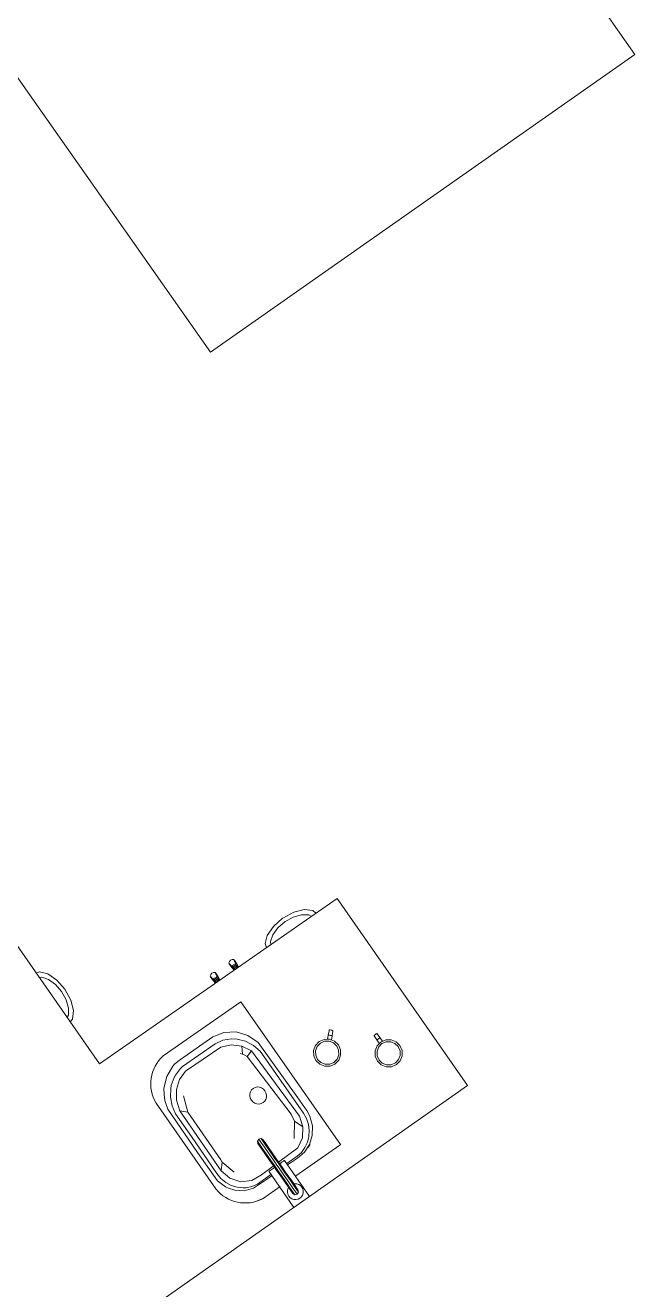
# Model space of a CAD drawing. Header units: metres. Extents: x -71 to 881, y -503 to 661.
# Drawn here: x 173.582 to 175.219, y 478.135 to 481.532 of the extents above; entities that cross this region are included whole.
import ezdxf

# ---------------------------------------------------------------- set-up
doc = ezdxf.new("R2010")
doc.units = ezdxf.units.M
doc.layers.add('07. Mobiliário', color=51, linetype='Continuous', lineweight=5)

msp = doc.modelspace()

# ---------------------------------------------------------------- linework, layer by layer
at = {"layer": '07. Mobiliário'}
for p, q in [((174.3317, 479.1566), (174.3034, 479.1495)), ((174.3544, 479.1539), (174.3317, 479.1566)), ((174.2735, 479.1331), (174.2487, 479.1113)), ((174.2799, 479.1239), (174.2608, 479.1075)), ((174.2804, 479.1242), (174.2617, 479.1081)), ((174.2744, 479.1337), (174.274, 479.1334)), ((174.3034, 479.1495), (174.2744, 479.1337)), ((174.302, 479.1362), (174.2799, 479.1239)), ((174.3241, 479.1426), (174.302, 479.1362)), ((174.3435, 479.1423), (174.3241, 479.1426)), ((174.3505, 479.1385), (174.3435, 479.1423)), ((174.3625, 479.1469), (174.3544, 479.1539)), ((174.2322, 479.0873), (174.2268, 479.065)), ((174.2487, 479.1113), (174.2322, 479.0873)), ((174.2471, 479.0889), (174.2407, 479.0707)), ((174.2608, 479.1075), (174.2471, 479.0889)), ((174.2268, 479.065), (174.2306, 479.055)), ((174.2407, 479.0707), (174.2418, 479.0628)), ((174.1305, 479.0171), (174.1338, 479.0203)), ((174.1338, 479.0203), (174.138, 479.0223)), ((174.138, 479.0223), (174.142, 479.0226)), ((174.142, 479.0226), (174.1446, 479.021)), ((174.1487, 479.0114), (174.1437, 479.0197)), ((174.1446, 479.021), (174.1461, 479.0183)), ((174.1461, 479.0183), (174.1506, 479.0106)), ((173.6208, 478.9891), (173.6107, 478.9854)), ((173.643, 478.9837), (173.6208, 478.9891)), ((174.0804, 478.9822), (174.0837, 478.9854)), ((174.0837, 478.9854), (174.0879, 478.9874)), ((174.0879, 478.9874), (174.0919, 478.9877)), ((174.0919, 478.9877), (174.0945, 478.9861)), ((174.0986, 478.9765), (174.0936, 478.9847)), ((174.0945, 478.9861), (174.096, 478.9834)), ((174.1289, 479.0134), (174.1305, 479.0171)), ((174.1295, 479.0104), (174.1289, 479.0134)), ((174.1314, 479.008), (174.1295, 479.0104)), ((174.137, 479.0033), (174.131, 479.0108)), ((174.1371, 479.0012), (174.1314, 479.008)), ((174.1387, 479.0061), (174.137, 479.0033)), ((174.1371, 479.0012), (174.137, 479.0033)), ((174.137, 479.0033), (174.144, 478.9947)), ((174.1431, 478.9941), (174.1371, 479.0012)), ((174.1462, 478.9962), (174.1387, 479.0061)), ((174.1418, 479.0088), (174.1492, 478.9983)), ((174.1455, 479.0108), (174.1487, 479.0114)), ((174.1521, 479.0003), (174.1455, 479.0108)), ((174.1487, 479.0114), (174.1543, 479.0019)), ((174.1506, 479.0106), (174.1487, 479.0114)), ((174.1506, 479.0106), (174.1552, 479.0025)), ((173.6264, 478.9753), (173.6185, 478.9742)), ((173.6447, 478.9689), (173.6264, 478.9753)), ((173.6671, 478.9673), (173.643, 478.9837)), ((173.6632, 478.9552), (173.6447, 478.9689)), ((173.6796, 478.936), (173.6632, 478.9552)), ((173.6888, 478.9424), (173.6671, 478.9673)), ((174.0788, 478.9785), (174.0804, 478.9822)), ((174.0794, 478.9755), (174.0788, 478.9785)), ((174.0813, 478.9731), (174.0794, 478.9755)), ((174.0869, 478.9684), (174.0809, 478.9759)), ((174.087, 478.9663), (174.0813, 478.9731)), ((174.0886, 478.9711), (174.0869, 478.9684)), ((174.087, 478.9663), (174.0869, 478.9684)), ((174.0869, 478.9684), (174.0939, 478.9598)), ((174.093, 478.9592), (174.087, 478.9663)), ((174.0961, 478.9613), (174.0886, 478.9711)), ((174.0917, 478.9739), (174.0991, 478.9634)), ((174.0954, 478.9758), (174.0986, 478.9765)), ((174.102, 478.9654), (174.0954, 478.9758)), ((174.096, 478.9834), (174.1005, 478.9757)), ((174.0986, 478.9765), (174.1042, 478.967)), ((174.1005, 478.9757), (174.0986, 478.9765)), ((174.1005, 478.9757), (174.1051, 478.9676)), ((173.6919, 478.914), (173.6796, 478.936)), ((173.7046, 478.9134), (173.6888, 478.9424)), ((173.6983, 478.8919), (173.6919, 478.914)), ((173.698, 478.8725), (173.6983, 478.8919)), ((173.7117, 478.8851), (173.7046, 478.9134)), ((173.709, 478.8624), (173.7117, 478.8851)), ((174.1613, 478.9088), (173.9526, 478.7634)), ((174.1613, 478.9088), (174.4287, 478.525)), ((173.6942, 478.8655), (173.698, 478.8725)), ((173.709, 478.8624), (173.702, 478.8543)), ((174.0861, 478.8147), (173.9988, 478.7539)), ((174.116, 478.8266), (174.0861, 478.8147)), ((174.1486, 478.8279), (174.116, 478.8266)), ((174.1804, 478.8185), (174.1486, 478.8279)), ((174.2082, 478.7994), (174.1804, 478.8185)), ((174.3961, 478.8196), (174.395, 478.8131)), ((174.3973, 478.826), (174.3961, 478.8196)), ((174.3961, 478.8196), (174.3968, 478.8194)), ((174.3987, 478.8191), (174.3968, 478.8194)), ((174.3981, 478.8308), (174.3973, 478.826)), ((174.3984, 478.8325), (174.3981, 478.8308)), ((174.3992, 478.833), (174.3984, 478.8325)), ((174.4013, 478.8186), (174.3987, 478.8191)), ((174.4012, 478.8332), (174.3992, 478.833)), ((174.4038, 478.8329), (174.4012, 478.8332)), ((174.4039, 478.8182), (174.4013, 478.8186)), ((174.4064, 478.8323), (174.4038, 478.8329)), ((174.4058, 478.8178), (174.4039, 478.8182)), ((174.4065, 478.8177), (174.4053, 478.8112)), ((174.4065, 478.8177), (174.4058, 478.8178)), ((174.4082, 478.8314), (174.4064, 478.8323)), ((174.4076, 478.8242), (174.4065, 478.8177)), ((174.4076, 478.8242), (174.4085, 478.8289)), ((174.4088, 478.8307), (174.4082, 478.8314)), ((174.4085, 478.8289), (174.4088, 478.8307)), ((174.5191, 478.8171), (174.5193, 478.818)), ((174.5229, 478.8117), (174.5191, 478.8171)), ((174.5193, 478.818), (174.5206, 478.8195)), ((174.5206, 478.8195), (174.5227, 478.8211)), ((174.5227, 478.8211), (174.5249, 478.8225)), ((174.5249, 478.8225), (174.5268, 478.8232)), ((174.5268, 478.8232), (174.5278, 478.8231)), ((174.5278, 478.8231), (174.542, 478.8027)), ((174.0924, 478.796), (174.0048, 478.735)), ((174.1075, 478.7873), (174.0129, 478.7226)), ((174.1131, 478.8053), (174.0924, 478.796)), ((174.1351, 478.7932), (174.1075, 478.7873)), ((174.1358, 478.8091), (174.1131, 478.8053)), ((174.1636, 478.7896), (174.1351, 478.7932)), ((174.1512, 478.8084), (174.1358, 478.8091)), ((174.1739, 478.8027), (174.1512, 478.8084)), ((174.1636, 478.7896), (174.1661, 478.7679)), ((174.19, 478.777), (174.1636, 478.7896)), ((174.1949, 478.7916), (174.1739, 478.8027)), ((174.213, 478.7759), (174.1949, 478.7916)), ((174.3143, 478.651), (174.2082, 478.7994)), ((174.3621, 478.7917), (174.3568, 478.7783)), ((174.3665, 478.7889), (174.362, 478.7774)), ((174.372, 478.8021), (174.3621, 478.7917)), ((174.3751, 478.7977), (174.3665, 478.7889)), ((174.3852, 478.8078), (174.372, 478.8021)), ((174.3863, 478.8027), (174.3751, 478.7977)), ((174.3996, 478.8081), (174.3852, 478.8078)), ((174.3987, 478.8029), (174.3863, 478.8027)), ((174.3941, 478.8084), (174.394, 478.808)), ((174.394, 478.808), (174.3941, 478.808)), ((174.395, 478.8131), (174.3941, 478.8084)), ((174.3967, 478.808), (174.3949, 478.808)), ((174.3981, 478.8081), (174.3967, 478.808)), ((174.4101, 478.7984), (174.3987, 478.8029)), ((174.413, 478.8029), (174.3996, 478.8081)), ((174.4037, 478.8065), (174.4025, 478.807)), ((174.4041, 478.8063), (174.4037, 478.8065)), ((174.4053, 478.8112), (174.4044, 478.8062)), ((174.419, 478.7899), (174.4101, 478.7984)), ((174.4233, 478.7929), (174.413, 478.8029)), ((174.4239, 478.7786), (174.419, 478.7899)), ((174.4291, 478.7797), (174.4233, 478.7929)), ((174.5272, 478.7902), (174.522, 478.7769)), ((174.5229, 478.8117), (174.5266, 478.8063)), ((174.5266, 478.8063), (174.5272, 478.8067)), ((174.5304, 478.8009), (174.5266, 478.8063)), ((174.5347, 478.8119), (174.5272, 478.8067)), ((174.5372, 478.8006), (174.5272, 478.7902)), ((174.5317, 478.7874), (174.5272, 478.7759)), ((174.5334, 478.7966), (174.5304, 478.8009)), ((174.5402, 478.7963), (174.5317, 478.7874)), ((174.5336, 478.7969), (174.5334, 478.7966)), ((174.5352, 478.7985), (174.5336, 478.7969)), ((174.5336, 478.7969), (174.5339, 478.7971)), ((174.5361, 478.7995), (174.5339, 478.7971)), ((174.5353, 478.8123), (174.5347, 478.8119)), ((174.5504, 478.8063), (174.5372, 478.8006)), ((174.5372, 478.8006), (174.5395, 478.8016)), ((174.5395, 478.8016), (174.5408, 478.8022)), ((174.5515, 478.8012), (174.5402, 478.7963)), ((174.5417, 478.8025), (174.5416, 478.8025)), ((174.5417, 478.8026), (174.5417, 478.8025)), ((174.5647, 478.8066), (174.5504, 478.8063)), ((174.5638, 478.8014), (174.5515, 478.8012)), ((174.5753, 478.797), (174.5638, 478.8014)), ((174.5781, 478.8014), (174.5647, 478.8066)), ((174.5842, 478.7884), (174.5753, 478.797)), ((174.5885, 478.7914), (174.5781, 478.8014)), ((174.5891, 478.7771), (174.5842, 478.7884)), ((174.5942, 478.7782), (174.5885, 478.7914)), ((173.9526, 478.7634), (173.947, 478.7583)), ((173.9988, 478.7539), (173.9837, 478.7419)), ((174.1661, 478.7679), (174.1599, 478.77)), ((174.1661, 478.7679), (174.1722, 478.7653)), ((174.1722, 478.7653), (174.1781, 478.7622)), ((174.1781, 478.7622), (174.19, 478.777)), ((174.2963, 478.6067), (174.1781, 478.7622)), ((174.3189, 478.6017), (174.19, 478.777)), ((174.2181, 478.7697), (174.213, 478.7759)), ((174.3298, 478.6096), (174.2181, 478.7697)), ((174.3568, 478.7783), (174.3571, 478.764)), ((174.3571, 478.764), (174.3629, 478.7508)), ((174.362, 478.7774), (174.3623, 478.7651)), ((174.3623, 478.7651), (174.3672, 478.7538)), ((174.3629, 478.7508), (174.3732, 478.7408)), ((174.3672, 478.7538), (174.3761, 478.7453)), ((174.4111, 478.7459), (174.4197, 478.7548)), ((174.4142, 478.7416), (174.4241, 478.752)), ((174.4197, 478.7548), (174.4242, 478.7663)), ((174.4242, 478.7663), (174.4239, 478.7786)), ((174.4241, 478.752), (174.4294, 478.7654)), ((174.4294, 478.7654), (174.4291, 478.7797)), ((174.522, 478.7769), (174.5223, 478.7625)), ((174.5223, 478.7625), (174.528, 478.7493)), ((174.5272, 478.7759), (174.5274, 478.7636)), ((174.5274, 478.7636), (174.5324, 478.7523)), ((174.528, 478.7493), (174.5384, 478.7394)), ((174.5324, 478.7523), (174.5412, 478.7438)), ((174.5763, 478.7445), (174.5848, 478.7533)), ((174.5793, 478.7401), (174.5893, 478.7505)), ((174.5848, 478.7533), (174.5893, 478.7648)), ((174.5893, 478.7648), (174.5891, 478.7771)), ((174.5893, 478.7505), (174.5945, 478.7639)), ((174.5945, 478.7639), (174.5942, 478.7782)), ((173.9784, 478.7359), (173.9621, 478.7083)), ((173.9837, 478.7419), (173.9784, 478.7359)), ((173.9993, 478.7298), (173.9857, 478.7119)), ((174.0129, 478.7226), (173.9969, 478.6998)), ((174.0048, 478.735), (173.9993, 478.7298)), ((174.3732, 478.7408), (174.3866, 478.7356)), ((174.3761, 478.7453), (174.3875, 478.7408)), ((174.3866, 478.7356), (174.401, 478.7359)), ((174.3875, 478.7408), (174.3999, 478.741)), ((174.3999, 478.741), (174.4111, 478.7459)), ((174.401, 478.7359), (174.4142, 478.7416)), ((174.5384, 478.7394), (174.5518, 478.7341)), ((174.5412, 478.7438), (174.5527, 478.7393)), ((174.5518, 478.7341), (174.5661, 478.7344)), ((174.5527, 478.7393), (174.565, 478.7395)), ((174.565, 478.7395), (174.5763, 478.7445)), ((174.5661, 478.7344), (174.5793, 478.7401)), ((173.9621, 478.7083), (173.9549, 478.6766)), ((173.9745, 478.6836), (173.9731, 478.6761)), ((173.9765, 478.691), (173.9745, 478.6836)), ((173.9791, 478.6982), (173.9765, 478.691)), ((173.9821, 478.7052), (173.9791, 478.6982)), ((173.9857, 478.7119), (173.9821, 478.7052)), ((173.9969, 478.6998), (173.9886, 478.6728)), ((174.1995, 478.6788), (174.1943, 478.6762)), ((174.2052, 478.68), (174.1995, 478.6788)), ((174.2111, 478.6795), (174.2052, 478.68)), ((174.2167, 478.6776), (174.2111, 478.6795)), ((173.9549, 478.6766), (173.955, 478.6601)), ((173.955, 478.6601), (173.9559, 478.6518)), ((173.9559, 478.6518), (173.9574, 478.6436)), ((173.9731, 478.6761), (173.9723, 478.6528)), ((173.9723, 478.6528), (173.9766, 478.6297)), ((173.9886, 478.6728), (173.9886, 478.6441)), ((174.0186, 478.6118), (174.007, 478.6559)), ((174.1854, 478.6617), (174.1853, 478.6557)), ((174.1853, 478.6557), (174.1867, 478.6498)), ((174.1871, 478.6673), (174.1854, 478.6617)), ((174.1867, 478.6498), (174.1896, 478.6444)), ((174.1901, 478.6723), (174.1871, 478.6673)), ((174.1943, 478.6762), (174.1901, 478.6723)), ((174.2218, 478.6742), (174.2167, 478.6776)), ((174.2258, 478.6696), (174.2218, 478.6742)), ((174.2253, 478.6417), (174.2284, 478.6467)), ((174.2287, 478.6642), (174.2258, 478.6696)), ((174.2284, 478.6467), (174.23, 478.6524)), ((174.2301, 478.6583), (174.2287, 478.6642)), ((174.23, 478.6524), (174.2301, 478.6583)), ((174.3332, 478.6238), (174.3143, 478.651)), ((173.9337, 478.6362), (174.0941, 478.4059)), ((173.9574, 478.6436), (173.9595, 478.6355)), ((173.9595, 478.6355), (173.9655, 478.6199)), ((173.9655, 478.6199), (174.045, 478.5037)), ((173.9766, 478.6297), (173.9859, 478.6079)), ((173.9886, 478.6441), (173.997, 478.6162)), ((173.997, 478.6162), (174.1081, 478.4545)), ((173.997, 478.6162), (174.0186, 478.6118)), ((174.0186, 478.6118), (174.1078, 478.4838)), ((174.1896, 478.6444), (174.1937, 478.6398)), ((174.1937, 478.6398), (174.1987, 478.6365)), ((174.1987, 478.6365), (174.2044, 478.6345)), ((174.2044, 478.6345), (174.2102, 478.6341)), ((174.2102, 478.6341), (174.216, 478.6352)), ((174.216, 478.6352), (174.2211, 478.6378)), ((174.2211, 478.6378), (174.2253, 478.6417)), ((174.3384, 478.6166), (174.3332, 478.6238)), ((174.3466, 478.6011), (174.3384, 478.6166)), ((173.9859, 478.6079), (174.0285, 478.5467)), ((174.3052, 478.588), (174.2963, 478.6067)), ((174.3052, 478.588), (174.3048, 478.5414)), ((174.3281, 478.5727), (174.3052, 478.588)), ((174.3189, 478.6017), (174.3281, 478.5727)), ((174.3376, 478.595), (174.3298, 478.6096)), ((174.3426, 478.5793), (174.3376, 478.595)), ((174.3447, 478.563), (174.3426, 478.5793)), ((174.3535, 478.5759), (174.3466, 478.6011)), ((174.0285, 478.5467), (174.0971, 478.4473)), ((174.3265, 478.5429), (174.3142, 478.5163)), ((174.3281, 478.5727), (174.3265, 478.5429)), ((174.34, 478.5314), (174.3439, 478.5469)), ((174.3439, 478.5469), (174.3447, 478.563)), ((174.346, 478.5257), (174.3533, 478.55)), ((174.3533, 478.55), (174.3535, 478.5759)), ((174.2093, 478.5398), (174.2057, 478.5343)), ((174.2057, 478.5343), (174.2072, 478.5279)), ((174.2057, 478.5343), (174.2133, 478.5235)), ((174.2072, 478.5279), (174.2193, 478.5104)), ((174.2157, 478.5412), (174.2093, 478.5398)), ((174.2093, 478.5398), (174.217, 478.5287)), ((174.2133, 478.5235), (174.2188, 478.5155)), ((174.2157, 478.5412), (174.2212, 478.5377)), ((174.2232, 478.5305), (174.2157, 478.5412)), ((174.217, 478.5287), (174.2228, 478.5205)), ((174.2188, 478.5155), (174.2336, 478.4944)), ((174.2193, 478.5104), (174.2257, 478.5013)), ((174.2212, 478.5377), (174.2282, 478.5277)), ((174.2228, 478.5205), (174.2379, 478.4988)), ((174.2288, 478.5225), (174.2232, 478.5305)), ((174.2282, 478.5277), (174.2334, 478.5202)), ((174.2435, 478.5013), (174.2288, 478.5225)), ((174.2334, 478.5202), (174.2471, 478.5006)), ((174.3142, 478.5163), (174.2628, 478.478)), ((174.4273, 478.524), (174.309, 478.4416)), ((174.3241, 478.5042), (174.3333, 478.5169)), ((174.3323, 478.5047), (174.346, 478.5257)), ((174.3333, 478.5169), (174.34, 478.5314)), ((174.3392, 478.5152), (174.342, 478.5185)), ((174.3402, 478.5164), (174.3392, 478.5152)), ((174.342, 478.5185), (174.3402, 478.5164)), ((174.3429, 478.5195), (174.342, 478.5185)), ((174.3459, 478.5238), (174.3429, 478.5195)), ((174.3467, 478.5249), (174.3459, 478.5238)), ((174.3467, 478.5249), (174.3462, 478.5264)), ((174.3464, 478.5272), (174.3467, 478.5249)), ((174.43, 478.5259), (174.4273, 478.524)), ((174.045, 478.5037), (174.0988, 478.4278)), ((174.1078, 478.4838), (174.1114, 478.4777)), ((174.1081, 478.4545), (174.1114, 478.4777)), ((174.1114, 478.4777), (174.1433, 478.4511)), ((174.2257, 478.5013), (174.2411, 478.4792)), ((174.2336, 478.4944), (174.2422, 478.482)), ((174.2379, 478.4988), (174.2468, 478.4861)), ((174.2411, 478.4792), (174.2496, 478.4671)), ((174.2422, 478.482), (174.2513, 478.469)), ((174.2521, 478.489), (174.2435, 478.5013)), ((174.2468, 478.4861), (174.2561, 478.4726)), ((174.2471, 478.5006), (174.2551, 478.489)), ((174.2612, 478.4759), (174.2521, 478.489)), ((174.2551, 478.489), (174.2636, 478.4769)), ((174.2705, 478.4626), (174.2612, 478.4759)), ((174.2636, 478.4769), (174.2722, 478.4645)), ((174.2657, 478.4738), (174.2692, 478.4763)), ((174.2679, 478.4754), (174.2723, 478.4784)), ((174.2723, 478.4784), (174.2756, 478.4808)), ((174.2756, 478.4808), (174.2777, 478.4822)), ((174.2777, 478.4822), (174.2785, 478.4827)), ((174.2785, 478.4827), (174.346, 478.3857)), ((174.2845, 478.4741), (174.3126, 478.4937)), ((174.2869, 478.4706), (174.3131, 478.4888)), ((174.3126, 478.4937), (174.3241, 478.5042)), ((174.3131, 478.4888), (174.3323, 478.5047)), ((174.0971, 478.4473), (174.1077, 478.4342)), ((174.1319, 478.4347), (174.1081, 478.4545)), ((174.2165, 478.4436), (174.1905, 478.4285)), ((174.2478, 478.4668), (174.2165, 478.4436)), ((174.2185, 478.4282), (174.2423, 478.4448)), ((174.2275, 478.4292), (174.2448, 478.4412)), ((174.2371, 478.4539), (174.2363, 478.4534)), ((174.2363, 478.4534), (174.304, 478.3562)), ((174.2504, 478.4631), (174.2371, 478.4539)), ((174.2496, 478.4671), (174.2582, 478.4547)), ((174.2513, 478.469), (174.2606, 478.4557)), ((174.2561, 478.4726), (174.2657, 478.459)), ((174.2582, 478.4547), (174.2667, 478.4426)), ((174.2606, 478.4557), (174.2697, 478.4426)), ((174.2657, 478.459), (174.275, 478.4455)), ((174.2667, 478.4426), (174.282, 478.4205)), ((174.2697, 478.4426), (174.2783, 478.4302)), ((174.2796, 478.4495), (174.2705, 478.4626)), ((174.2722, 478.4645), (174.2807, 478.4523)), ((174.275, 478.4455), (174.2839, 478.4328)), ((174.2882, 478.4372), (174.2796, 478.4495)), ((174.2807, 478.4523), (174.2887, 478.4408)), ((174.2887, 478.4408), (174.2961, 478.4303)), ((174.0988, 478.4278), (174.1201, 478.4117)), ((174.1077, 478.4342), (174.1206, 478.4235)), ((174.1201, 478.4117), (174.1281, 478.4078)), ((174.1206, 478.4235), (174.1353, 478.4154)), ((174.1281, 478.4078), (174.1448, 478.4026)), ((174.1609, 478.4255), (174.1319, 478.4347)), ((174.1353, 478.4154), (174.151, 478.4104)), ((174.151, 478.4104), (174.1672, 478.4087)), ((174.1905, 478.4285), (174.1609, 478.4255)), ((174.1672, 478.4087), (174.1753, 478.4091)), ((174.1706, 478.4012), (174.1952, 478.4077)), ((174.1753, 478.4091), (174.191, 478.4124)), ((174.191, 478.4124), (174.2056, 478.4188)), ((174.1952, 478.4077), (174.2275, 478.4292)), ((174.2056, 478.4188), (174.2185, 478.4282)), ((174.2213, 478.3805), (174.2669, 478.4123)), ((174.2783, 478.4302), (174.2862, 478.4189)), ((174.282, 478.4205), (174.2884, 478.4114)), ((174.2839, 478.4328), (174.292, 478.4212)), ((174.2862, 478.4189), (174.293, 478.4091)), ((174.2883, 478.4079), (174.2866, 478.4025)), ((174.2961, 478.4259), (174.2882, 478.4372)), ((174.2895, 478.4098), (174.2883, 478.4079)), ((174.2884, 478.4114), (174.3006, 478.3939)), ((174.292, 478.4212), (174.2991, 478.4111)), ((174.293, 478.4091), (174.3061, 478.3903)), ((174.2961, 478.4303), (174.3025, 478.4212)), ((174.303, 478.4161), (174.2961, 478.4259)), ((174.2991, 478.4111), (174.3125, 478.3917)), ((174.3025, 478.4212), (174.3146, 478.4037)), ((174.3161, 478.3973), (174.303, 478.4161)), ((174.3058, 478.4201), (174.3036, 478.4196)), ((174.3114, 478.4198), (174.3058, 478.4201)), ((174.3167, 478.4181), (174.3114, 478.4198)), ((174.3214, 478.4151), (174.3167, 478.4181)), ((174.3252, 478.411), (174.3214, 478.4151)), ((174.3277, 478.406), (174.3252, 478.411)), ((174.1448, 478.4026), (174.1706, 478.4012)), ((174.2004, 478.3722), (174.2213, 478.3805)), ((174.2866, 478.4025), (174.2863, 478.397)), ((174.2863, 478.397), (174.2875, 478.3915)), ((174.2875, 478.3915), (174.2901, 478.3865)), ((174.2901, 478.3865), (174.2938, 478.3824)), ((174.2938, 478.3824), (174.2985, 478.3794)), ((174.2985, 478.3794), (174.3039, 478.3777)), ((174.3006, 478.3939), (174.3061, 478.3903)), ((174.3061, 478.3903), (174.3038, 478.3918)), ((174.3039, 478.3777), (174.3094, 478.3774)), ((174.3061, 478.3903), (174.3125, 478.3917)), ((174.3125, 478.3917), (174.3092, 478.391)), ((174.3094, 478.3774), (174.3149, 478.3786)), ((174.3125, 478.3917), (174.3161, 478.3973)), ((174.3161, 478.3973), (174.3143, 478.3945)), ((174.3146, 478.4037), (174.3161, 478.3973)), ((174.3146, 478.4037), (174.3154, 478.4003)), ((174.3149, 478.3786), (174.3199, 478.3812)), ((174.3199, 478.3812), (174.324, 478.385)), ((174.324, 478.385), (174.327, 478.3897)), ((174.327, 478.3897), (174.3287, 478.395)), ((174.3289, 478.4006), (174.3277, 478.406)), ((174.3287, 478.395), (174.3289, 478.4006))]:
    msp.add_line(p, q, dxfattribs=at)
msp.add_lwpolyline([(174.0798, 480.6539), (175.2192, 481.4541), (173.6246, 483.7249), (172.4851, 482.9247)], close=True, dxfattribs=at)
msp.add_lwpolyline([(174.7701, 478.6836), (173.6243, 477.8789), (171.3544, 481.1114), (171.8804, 481.4755), (173.7814, 478.7421), (174.4196, 479.1867), (174.7701, 478.6836)], dxfattribs=at)
for centre, start, end in [((174.0213, 478.6882), 132.4071, 210.6716), ((174.1732, 478.4701), 219.0536, 297.318)]:
    msp.add_arc(centre, 0.1019, start, end, dxfattribs=at)

doc.saveas('drawing.dxf')
